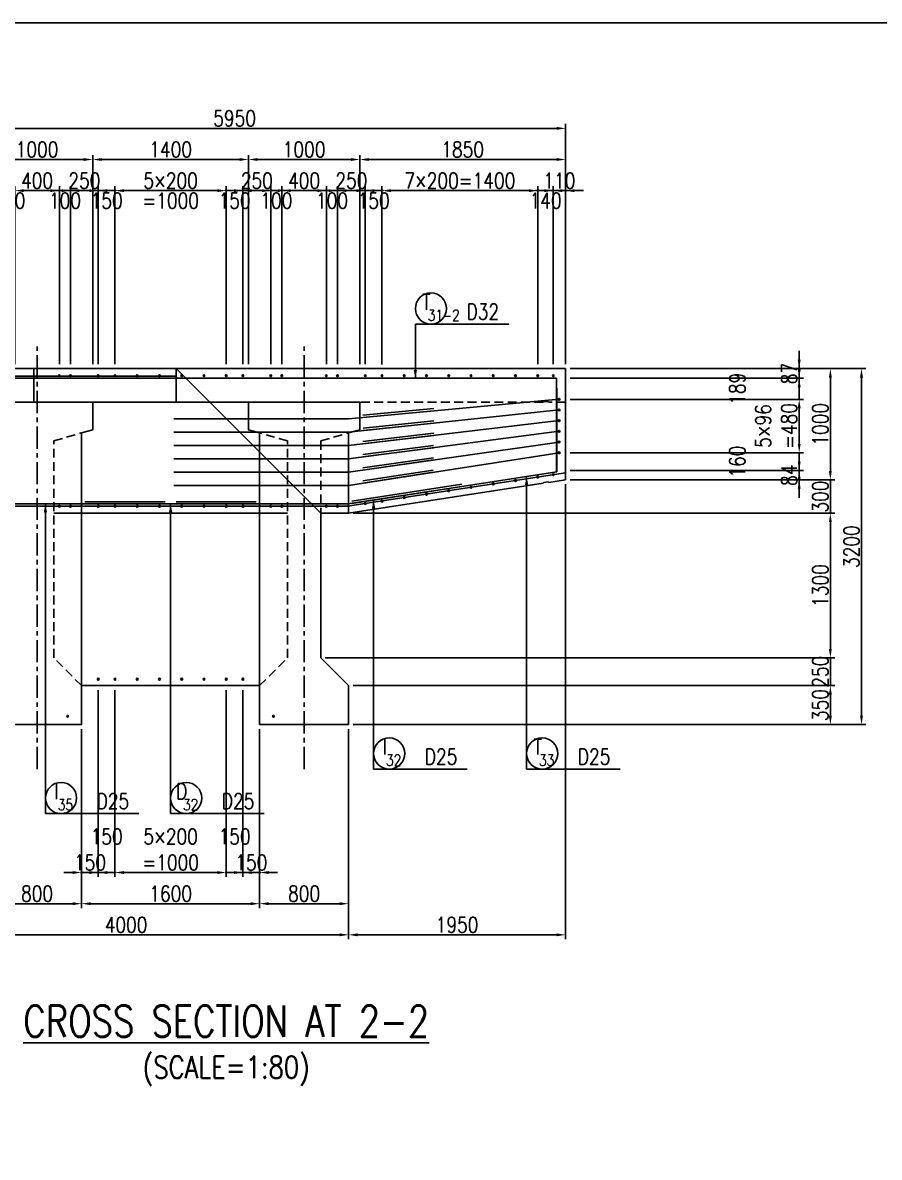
# Model space of a CAD drawing. Header units: millimetres. Extents: x -41433 to 131500, y -94900 to 39745.
# Drawn here: x 60970 to 68670, y -29700 to -19500 of the extents above; entities that cross this region are included whole.
import ezdxf
from ezdxf.enums import TextEntityAlignment as Align

# ---------------------------------------------------------------- set-up
doc = ezdxf.new("R2010")
doc.units = ezdxf.units.MM
doc.header["$LTSCALE"] = 160
doc.header["$MEASUREMENT"] = 0
doc.linetypes.add('CENTER', pattern=[2, 1.25, -0.25, 0.25, -0.25])
doc.linetypes.add('DASHED', pattern=[0.75, 0.5, -0.25])
doc.layers.get('0').update_dxf_attribs({"linetype": 'CONTINUOUS'})
doc.layers.get('DEFPOINTS').update_dxf_attribs({"color": 53, "linetype": 'CONTINUOUS'})
for name, color, linetype in [('CENTER', 6, 'CENTER'), ('DIM', 6, 'CONTINUOUS'), ('DIM-L', 6, 'CONTINUOUS'), ('GAIKEI-KEIKAKU', 4, 'CONTINUOUS'), ('TEKKIN-C', 3, 'CONTINUOUS'), ('TEKKIN-R', 3, 'CONTINUOUS'), ('TEKKIN-S', 3, 'CONTINUOUS'), ('TEXT', 4, 'CONTINUOUS'), ('TITLE', 3, 'CONTINUOUS')]:
    doc.layers.add(name, color=color, linetype=linetype)
doc.styles.add('DIM-TEXT', font='ROMANS', dxfattribs={"width": 0.8, "bigfont": 'EXTFONT'})
doc.styles.add('romans', font='romans.shx', dxfattribs={"bigfont": 'extfont.shx'})
doc.dimstyles.new('DIM40', dxfattribs={"dimscale": 40, "dimtxt": 3.5, "dimasz": 2, "dimexe": 1, "dimexo": 1, "dimgap": 0.5, "dimtad": 1, "dimdec": 0, "dimzin": 9, "dimdsep": 46, "dimtxsty": 'DIM-TEXT', "dimcen": 0, "dimclrt": 4, "dimaunit": 1, "dimadec": 4, "dimazin": 0, "dimtfac": 1, "dimtdec": 0, "dimtix": 1, "dimtmove": 2, "dimatfit": 0, "dimfxl": 1, "dimlwd": -1, "dimlwe": -1, "dimarcsym": 0})

# ---------------------------------------------------------------- blocks, each defined once
blk = doc.blocks.new('*D1497')
at = {"layer": 'DEFPOINTS', "color": 0, "transparency": 16777216}
for p in [(65850, -23610), (63900, -25810), (65850, -27700)]:
    blk.add_point(p, dxfattribs=at)
at = {"layer": 'DIM', "color": 0, "transparency": 16777216}
for p, q in [((65850, -23650), (65850, -27740)), ((63900, -25850), (63900, -27740)), ((63980, -27700), (65770, -27700))]:
    blk.add_line(p, q, dxfattribs=at)
for points in [[(63980, -27687), (63980, -27713), (63900, -27700)], [(65770, -27687), (65770, -27713), (65850, -27700)]]:
    blk.add_solid(points, dxfattribs=at)
at = {"layer": 'DIM', "color": 4, "transparency": 16777216, "insert": (64875, -27610), "char_height": 140, "attachment_point": 5, "style": 'DIM-TEXT'}
blk.add_mtext('1950', dxfattribs=at)
blk = doc.blocks.new('*D1503')
at = {"layer": 'DEFPOINTS', "color": 0, "transparency": 16777216}
for p in [(60700, -25810), (61500, -25810), (61500, -27420)]:
    blk.add_point(p, dxfattribs=at)
at = {"layer": 'DIM', "color": 0, "transparency": 16777216}
for p, q in [((60700, -25850), (60700, -27460)), ((61500, -25850), (61500, -27460)), ((60780, -27420), (61420, -27420))]:
    blk.add_line(p, q, dxfattribs=at)
for points in [[(60780, -27407), (60780, -27433), (60700, -27420)], [(61420, -27407), (61420, -27433), (61500, -27420)]]:
    blk.add_solid(points, dxfattribs=at)
at = {"layer": 'DIM', "color": 4, "transparency": 16777216, "insert": (61100, -27330), "char_height": 140, "attachment_point": 5, "style": 'DIM-TEXT'}
blk.add_mtext('800', dxfattribs=at)
blk = doc.blocks.new('*D1428')
at = {"layer": 'DEFPOINTS', "color": 0, "transparency": 16777216}
for p in [(61500, -25810), (63100, -25810), (63100, -27420)]:
    blk.add_point(p, dxfattribs=at)
at = {"layer": 'DIM', "color": 0, "transparency": 16777216}
for p, q in [((61500, -25850), (61500, -27460)), ((63100, -25850), (63100, -27460)), ((61580, -27420), (63020, -27420))]:
    blk.add_line(p, q, dxfattribs=at)
for points in [[(61580, -27407), (61580, -27433), (61500, -27420)], [(63020, -27407), (63020, -27433), (63100, -27420)]]:
    blk.add_solid(points, dxfattribs=at)
at = {"layer": 'DIM', "color": 4, "transparency": 16777216, "insert": (62300, -27330), "char_height": 140, "attachment_point": 5, "style": 'DIM-TEXT'}
blk.add_mtext('1600', dxfattribs=at)
blk = doc.blocks.new('*D1429')
at = {"layer": 'DEFPOINTS', "color": 0, "transparency": 16777216}
for p in [(63100, -25810), (63900, -25810), (63900, -27420)]:
    blk.add_point(p, dxfattribs=at)
at = {"layer": 'DIM', "color": 0, "transparency": 16777216}
for p, q in [((63100, -25850), (63100, -27460)), ((63900, -25850), (63900, -27460)), ((63180, -27420), (63820, -27420))]:
    blk.add_line(p, q, dxfattribs=at)
for points in [[(63180, -27407), (63180, -27433), (63100, -27420)], [(63820, -27407), (63820, -27433), (63900, -27420)]]:
    blk.add_solid(points, dxfattribs=at)
at = {"layer": 'DIM', "color": 4, "transparency": 16777216, "insert": (63500, -27330), "char_height": 140, "attachment_point": 5, "style": 'DIM-TEXT'}
blk.add_mtext('800', dxfattribs=at)
blk = doc.blocks.new('*D1452')
at = {"layer": 'DEFPOINTS', "color": 0, "transparency": 16777216}
for p in [(63900, -25810), (59900, -26210), (59900, -27700)]:
    blk.add_point(p, dxfattribs=at)
at = {"layer": 'DIM', "color": 0, "transparency": 16777216}
for p, q in [((63900, -25850), (63900, -27740)), ((59900, -26250), (59900, -27740)), ((63820, -27700), (59980, -27700))]:
    blk.add_line(p, q, dxfattribs=at)
for points in [[(59980, -27687), (59980, -27713), (59900, -27700)], [(63820, -27687), (63820, -27713), (63900, -27700)]]:
    blk.add_solid(points, dxfattribs=at)
at = {"layer": 'DIM', "color": 4, "transparency": 16777216, "insert": (61900, -27610), "char_height": 140, "attachment_point": 5, "style": 'DIM-TEXT'}
blk.add_mtext('4000', dxfattribs=at)
blk = doc.blocks.new('*D1457')
at = {"layer": 'DEFPOINTS', "color": 0, "transparency": 16777216}
for p in [(65850, -20450), (59900, -21810), (65850, -22610)]:
    blk.add_point(p, dxfattribs=at)
at = {"layer": 'DIM', "color": 0, "transparency": 16777216}
for p, q in [((59900, -21770), (59900, -20410)), ((59980, -20450), (65770, -20450)), ((65850, -22570), (65850, -20410))]:
    blk.add_line(p, q, dxfattribs=at)
for points in [[(59980, -20437), (59980, -20463), (59900, -20450)], [(65770, -20437), (65770, -20463), (65850, -20450)]]:
    blk.add_solid(points, dxfattribs=at)
at = {"layer": 'DIM', "color": 4, "transparency": 16777216, "insert": (62875, -20360), "char_height": 140, "attachment_point": 5, "style": 'DIM-TEXT'}
blk.add_mtext('5950', dxfattribs=at)
blk = doc.blocks.new('*D1464')
at = {"layer": 'DEFPOINTS', "color": 0, "transparency": 16777216}
for p in [(61600, -20730), (60600, -22610), (61600, -22610)]:
    blk.add_point(p, dxfattribs=at)
at = {"layer": 'DIM', "color": 0, "transparency": 16777216}
for p, q in [((60600, -22570), (60600, -20690)), ((61600, -22570), (61600, -20690)), ((60680, -20730), (61520, -20730))]:
    blk.add_line(p, q, dxfattribs=at)
for points in [[(60680, -20717), (60680, -20743), (60600, -20730)], [(61520, -20717), (61520, -20743), (61600, -20730)]]:
    blk.add_solid(points, dxfattribs=at)
at = {"layer": 'DIM', "color": 4, "transparency": 16777216, "insert": (61100, -20640), "char_height": 140, "attachment_point": 5, "style": 'DIM-TEXT'}
blk.add_mtext('1000', dxfattribs=at)
blk = doc.blocks.new('*D1465')
at = {"layer": 'DEFPOINTS', "color": 0, "transparency": 16777216}
for p in [(63000, -20730), (61600, -22610), (63000, -22610)]:
    blk.add_point(p, dxfattribs=at)
at = {"layer": 'DIM', "color": 0, "transparency": 16777216}
for p, q in [((61600, -22570), (61600, -20690)), ((63000, -22570), (63000, -20690)), ((61680, -20730), (62920, -20730))]:
    blk.add_line(p, q, dxfattribs=at)
for points in [[(61680, -20717), (61680, -20743), (61600, -20730)], [(62920, -20717), (62920, -20743), (63000, -20730)]]:
    blk.add_solid(points, dxfattribs=at)
at = {"layer": 'DIM', "color": 4, "transparency": 16777216, "insert": (62300, -20640), "char_height": 140, "attachment_point": 5, "style": 'DIM-TEXT'}
blk.add_mtext('1400', dxfattribs=at)
blk = doc.blocks.new('*D1466')
at = {"layer": 'DEFPOINTS', "color": 0, "transparency": 16777216}
for p in [(64000, -20730), (63000, -22610), (64000, -22610)]:
    blk.add_point(p, dxfattribs=at)
at = {"layer": 'DIM', "color": 0, "transparency": 16777216}
for p, q in [((63000, -22570), (63000, -20690)), ((64000, -22570), (64000, -20690)), ((63080, -20730), (63920, -20730))]:
    blk.add_line(p, q, dxfattribs=at)
for points in [[(63080, -20717), (63080, -20743), (63000, -20730)], [(63920, -20717), (63920, -20743), (64000, -20730)]]:
    blk.add_solid(points, dxfattribs=at)
at = {"layer": 'DIM', "color": 4, "transparency": 16777216, "insert": (63500, -20640), "char_height": 140, "attachment_point": 5, "style": 'DIM-TEXT'}
blk.add_mtext('1000', dxfattribs=at)
blk = doc.blocks.new('*D1467')
at = {"layer": 'DEFPOINTS', "color": 0, "transparency": 16777216}
for p in [(65850, -20730), (64000, -22610), (65850, -22610)]:
    blk.add_point(p, dxfattribs=at)
at = {"layer": 'DIM', "color": 0, "transparency": 16777216}
for p, q in [((64000, -22570), (64000, -20690)), ((65850, -22570), (65850, -20690)), ((64080, -20730), (65770, -20730))]:
    blk.add_line(p, q, dxfattribs=at)
for points in [[(64080, -20717), (64080, -20743), (64000, -20730)], [(65770, -20717), (65770, -20743), (65850, -20730)]]:
    blk.add_solid(points, dxfattribs=at)
at = {"layer": 'DIM', "color": 4, "transparency": 16777216, "insert": (64925, -20640), "char_height": 140, "attachment_point": 5, "style": 'DIM-TEXT'}
blk.add_mtext('1850', dxfattribs=at)
blk = doc.blocks.new('*D1475')
at = {"layer": 'DEFPOINTS', "color": 0, "transparency": 16777216}
for p in [(65740, -21010), (65740, -22610), (65850, -22610)]:
    blk.add_point(p, dxfattribs=at)
at = {"layer": 'DIM', "color": 0, "transparency": 16777216}
for p, q in [((65660, -21010), (65580, -21010)), ((65740, -22570), (65740, -20970)), ((65850, -21010), (65740, -21010)), ((65850, -22570), (65850, -20970)), ((65930, -21010), (66010, -21010))]:
    blk.add_line(p, q, dxfattribs=at)
for points in [[(65660, -20997), (65660, -21023), (65740, -21010)], [(65930, -20997), (65930, -21023), (65850, -21010)]]:
    blk.add_solid(points, dxfattribs=at)
at = {"layer": 'DIM', "color": 4, "transparency": 16777216, "insert": (65795, -20920), "char_height": 140, "attachment_point": 5, "style": 'DIM-TEXT'}
blk.add_mtext('110', dxfattribs=at)
blk = doc.blocks.new('*D1476')
at = {"layer": 'DEFPOINTS', "color": 0, "transparency": 16777216}
for p in [(64200, -21010), (64200, -22610), (65600, -22610)]:
    blk.add_point(p, dxfattribs=at)
at = {"layer": 'DIM', "color": 0, "transparency": 16777216}
for p, q in [((64200, -22570), (64200, -20970)), ((65520, -21010), (64280, -21010)), ((65600, -22570), (65600, -20970))]:
    blk.add_line(p, q, dxfattribs=at)
for points in [[(64280, -20997), (64280, -21023), (64200, -21010)], [(65520, -20997), (65520, -21023), (65600, -21010)]]:
    blk.add_solid(points, dxfattribs=at)
at = {"layer": 'DIM', "color": 4, "transparency": 16777216, "insert": (64900, -20920), "char_height": 140, "attachment_point": 5, "style": 'DIM-TEXT'}
blk.add_mtext('7×200=1400', dxfattribs=at)
blk = doc.blocks.new('*D1375')
at = {"layer": 'DEFPOINTS', "color": 0, "transparency": 16777216}
for p in [(65850, -22610), (63900, -25810), (68510, -25810)]:
    blk.add_point(p, dxfattribs=at)
at = {"layer": 'DIM', "color": 0, "transparency": 16777216}
for p, q in [((65890, -22610), (68550, -22610)), ((68510, -22690), (68510, -25730)), ((63940, -25810), (68550, -25810))]:
    blk.add_line(p, q, dxfattribs=at)
for points in [[(68497, -22690), (68523, -22690), (68510, -22610)], [(68497, -25730), (68523, -25730), (68510, -25810)]]:
    blk.add_solid(points, dxfattribs=at)
at = {"layer": 'DIM', "color": 4, "transparency": 16777216, "insert": (68420, -24210), "char_height": 140, "attachment_point": 5, "rotation": 90, "style": 'DIM-TEXT'}
blk.add_mtext('3200', dxfattribs=at)
blk = doc.blocks.new('*D1376')
at = {"layer": 'DEFPOINTS', "color": 0, "transparency": 16777216}
for p in [(65850, -22697), (65850, -22886), (67950, -22886)]:
    blk.add_point(p, dxfattribs=at)
at = {"layer": 'DIM', "color": 0, "transparency": 16777216}
for p, q in [((67950, -22617), (67950, -22537)), ((65890, -22697), (67990, -22697)), ((67950, -22697), (67950, -22886)), ((65890, -22886), (67990, -22886)), ((67950, -22966), (67950, -23046))]:
    blk.add_line(p, q, dxfattribs=at)
for points in [[(67937, -22617), (67963, -22617), (67950, -22697)], [(67937, -22966), (67963, -22966), (67950, -22886)]]:
    blk.add_solid(points, dxfattribs=at)
at = {"layer": 'DIM', "color": 4, "transparency": 16777216, "insert": (67627, -22791), "char_height": 140, "attachment_point": 5, "rotation": 90, "style": 'DIM-TEXT'}
blk.add_mtext('189\\P\\P ', dxfattribs=at)
blk = doc.blocks.new('*D1377')
at = {"layer": 'DEFPOINTS', "color": 0, "transparency": 16777216}
for p in [(63900, -23910), (63650, -25210), (68230, -25210)]:
    blk.add_point(p, dxfattribs=at)
at = {"layer": 'DIM', "color": 0, "transparency": 16777216}
for p, q in [((63940, -23910), (68270, -23910)), ((68230, -23990), (68230, -25130)), ((63690, -25210), (68270, -25210))]:
    blk.add_line(p, q, dxfattribs=at)
for points in [[(68217, -23990), (68243, -23990), (68230, -23910)], [(68217, -25130), (68243, -25130), (68230, -25210)]]:
    blk.add_solid(points, dxfattribs=at)
at = {"layer": 'DIM', "color": 4, "transparency": 16777216, "insert": (68140, -24560), "char_height": 140, "attachment_point": 5, "rotation": 90, "style": 'DIM-TEXT'}
blk.add_mtext('1300', dxfattribs=at)
blk = doc.blocks.new('*D1378')
at = {"layer": 'DEFPOINTS', "color": 0, "transparency": 16777216}
for p in [(63650, -25210), (63900, -25460), (68230, -25460)]:
    blk.add_point(p, dxfattribs=at)
at = {"layer": 'DIM', "color": 0, "transparency": 16777216}
for p, q in [((68230, -25130), (68230, -25050)), ((63690, -25210), (68270, -25210)), ((68230, -25210), (68230, -25460)), ((63940, -25460), (68270, -25460)), ((68230, -25540), (68230, -25620))]:
    blk.add_line(p, q, dxfattribs=at)
for points in [[(68217, -25130), (68243, -25130), (68230, -25210)], [(68217, -25540), (68243, -25540), (68230, -25460)]]:
    blk.add_solid(points, dxfattribs=at)
at = {"layer": 'DIM', "color": 4, "transparency": 16777216, "insert": (68140, -25335), "char_height": 140, "attachment_point": 5, "rotation": 90, "style": 'DIM-TEXT'}
blk.add_mtext('250', dxfattribs=at)
blk = doc.blocks.new('*D1379')
at = {"layer": 'DEFPOINTS', "color": 0, "transparency": 16777216}
for p in [(63900, -25460), (63900, -25810), (68230, -25810)]:
    blk.add_point(p, dxfattribs=at)
at = {"layer": 'DIM', "color": 0, "transparency": 16777216}
for p, q in [((63940, -25460), (68270, -25460)), ((68230, -25540), (68230, -25730)), ((63940, -25810), (68270, -25810))]:
    blk.add_line(p, q, dxfattribs=at)
for points in [[(68217, -25540), (68243, -25540), (68230, -25460)], [(68217, -25730), (68243, -25730), (68230, -25810)]]:
    blk.add_solid(points, dxfattribs=at)
at = {"layer": 'DIM', "color": 4, "transparency": 16777216, "insert": (68140, -25635), "char_height": 140, "attachment_point": 5, "rotation": 90, "style": 'DIM-TEXT'}
blk.add_mtext('350', dxfattribs=at)
blk = doc.blocks.new('*D1380')
at = {"layer": 'DEFPOINTS', "color": 0, "transparency": 16777216}
for p in [(65850, -22610), (65850, -23610), (68230, -23610)]:
    blk.add_point(p, dxfattribs=at)
at = {"layer": 'DIM', "color": 0, "transparency": 16777216}
for p, q in [((65890, -22610), (68270, -22610)), ((68230, -22690), (68230, -23530)), ((65890, -23610), (68270, -23610))]:
    blk.add_line(p, q, dxfattribs=at)
for points in [[(68217, -22690), (68243, -22690), (68230, -22610)], [(68217, -23530), (68243, -23530), (68230, -23610)]]:
    blk.add_solid(points, dxfattribs=at)
at = {"layer": 'DIM', "color": 4, "transparency": 16777216, "insert": (68140, -23110), "char_height": 140, "attachment_point": 5, "rotation": 90, "style": 'DIM-TEXT'}
blk.add_mtext('1000', dxfattribs=at)
blk = doc.blocks.new('*D1381')
at = {"layer": 'DEFPOINTS', "color": 0, "transparency": 16777216}
for p in [(65850, -22610), (65850, -22697), (67950, -22697)]:
    blk.add_point(p, dxfattribs=at)
at = {"layer": 'DIM', "color": 0, "transparency": 16777216}
for p, q in [((67950, -22530), (67950, -22450)), ((65890, -22610), (67990, -22610)), ((67950, -22610), (67950, -22697)), ((65890, -22697), (67990, -22697)), ((67950, -22777), (67950, -22857))]:
    blk.add_line(p, q, dxfattribs=at)
for points in [[(67937, -22530), (67963, -22530), (67950, -22610)], [(67937, -22777), (67963, -22777), (67950, -22697)]]:
    blk.add_solid(points, dxfattribs=at)
at = {"layer": 'DIM', "color": 4, "transparency": 16777216, "insert": (67860, -22654), "char_height": 140, "attachment_point": 5, "rotation": 90, "style": 'DIM-TEXT'}
blk.add_mtext('87', dxfattribs=at)
blk = doc.blocks.new('*D1382')
at = {"layer": 'DEFPOINTS', "color": 0, "transparency": 16777216}
for p in [(65850, -23610), (63900, -23910), (68230, -23910)]:
    blk.add_point(p, dxfattribs=at)
at = {"layer": 'DIM', "color": 0, "transparency": 16777216}
for p, q in [((68230, -23530), (68230, -23450)), ((65890, -23610), (68270, -23610)), ((68230, -23610), (68230, -23910)), ((63940, -23910), (68270, -23910)), ((68230, -23990), (68230, -24070))]:
    blk.add_line(p, q, dxfattribs=at)
for points in [[(68217, -23530), (68243, -23530), (68230, -23610)], [(68217, -23990), (68243, -23990), (68230, -23910)]]:
    blk.add_solid(points, dxfattribs=at)
at = {"layer": 'DIM', "color": 4, "transparency": 16777216, "insert": (68140, -23760), "char_height": 140, "attachment_point": 5, "rotation": 90, "style": 'DIM-TEXT'}
blk.add_mtext('300', dxfattribs=at)
blk = doc.blocks.new('*D1383')
at = {"layer": 'DEFPOINTS', "color": 0, "transparency": 16777216}
for p in [(65850, -23366), (65850, -23526), (67950, -23526)]:
    blk.add_point(p, dxfattribs=at)
at = {"layer": 'DIM', "color": 0, "transparency": 16777216}
for p, q in [((67950, -23286), (67950, -23206)), ((65890, -23366), (67990, -23366)), ((67950, -23366), (67950, -23526)), ((65890, -23526), (67990, -23526)), ((67950, -23606), (67950, -23686))]:
    blk.add_line(p, q, dxfattribs=at)
for points in [[(67937, -23286), (67963, -23286), (67950, -23366)], [(67937, -23606), (67963, -23606), (67950, -23526)]]:
    blk.add_solid(points, dxfattribs=at)
at = {"layer": 'DIM', "color": 4, "transparency": 16777216, "insert": (67627, -23446), "char_height": 140, "attachment_point": 5, "rotation": 90, "style": 'DIM-TEXT'}
blk.add_mtext('160\\P\\P ', dxfattribs=at)
blk = doc.blocks.new('*D1384')
at = {"layer": 'DEFPOINTS', "color": 0, "transparency": 16777216}
for p in [(65850, -23526), (65850, -23610), (67950, -23610)]:
    blk.add_point(p, dxfattribs=at)
at = {"layer": 'DIM', "color": 0, "transparency": 16777216}
for p, q in [((67950, -23446), (67950, -23366)), ((65890, -23526), (67990, -23526)), ((67950, -23526), (67950, -23610)), ((65890, -23610), (67990, -23610)), ((67950, -23690), (67950, -23770))]:
    blk.add_line(p, q, dxfattribs=at)
for points in [[(67937, -23446), (67963, -23446), (67950, -23526)], [(67937, -23690), (67963, -23690), (67950, -23610)]]:
    blk.add_solid(points, dxfattribs=at)
at = {"layer": 'DIM', "color": 4, "transparency": 16777216, "insert": (67860, -23568), "char_height": 140, "attachment_point": 5, "rotation": 90, "style": 'DIM-TEXT'}
blk.add_mtext('84', dxfattribs=at)
blk = doc.blocks.new('ARROW_4')
at = {"color": 0}
blk.add_solid([(0, 0), (-1, 0.2), (-1, -0.2)], dxfattribs=at)
blk = doc.blocks.new('*D1404')
at = {"layer": 'DEFPOINTS', "color": 0, "transparency": 16777216}
for p in [(63300, -21010), (63300, -22610), (63700, -22610)]:
    blk.add_point(p, dxfattribs=at)
at = {"layer": 'DIM', "color": 0, "transparency": 16777216}
for p, q in [((63300, -22570), (63300, -20970)), ((63620, -21010), (63380, -21010)), ((63700, -22570), (63700, -20970))]:
    blk.add_line(p, q, dxfattribs=at)
for points in [[(63380, -20997), (63380, -21023), (63300, -21010)], [(63620, -20997), (63620, -21023), (63700, -21010)]]:
    blk.add_solid(points, dxfattribs=at)
at = {"layer": 'DIM', "color": 4, "transparency": 16777216, "insert": (63500, -20920), "char_height": 140, "attachment_point": 5, "style": 'DIM-TEXT'}
blk.add_mtext('400', dxfattribs=at)
blk = doc.blocks.new('*D1405')
at = {"layer": 'DEFPOINTS', "color": 0, "transparency": 16777216}
for p in [(63200, -21010), (63200, -22610), (63300, -22610)]:
    blk.add_point(p, dxfattribs=at)
at = {"layer": 'DIM', "color": 0, "transparency": 16777216}
for p, q in [((63120, -21010), (63040, -21010)), ((63200, -22570), (63200, -20970)), ((63300, -21010), (63200, -21010)), ((63300, -22570), (63300, -20970)), ((63380, -21010), (63460, -21010))]:
    blk.add_line(p, q, dxfattribs=at)
for points in [[(63120, -20997), (63120, -21023), (63200, -21010)], [(63380, -20997), (63380, -21023), (63300, -21010)]]:
    blk.add_solid(points, dxfattribs=at)
at = {"layer": 'DIM', "color": 4, "transparency": 16777216, "insert": (63250, -21100), "char_height": 140, "attachment_point": 5, "style": 'DIM-TEXT'}
blk.add_mtext('100', dxfattribs=at)
blk = doc.blocks.new('*D1406')
at = {"layer": 'DEFPOINTS', "color": 0, "transparency": 16777216}
for p in [(60900, -21010), (60900, -22610), (61300, -22610)]:
    blk.add_point(p, dxfattribs=at)
at = {"layer": 'DIM', "color": 0, "transparency": 16777216}
for p, q in [((60900, -22570), (60900, -20970)), ((61220, -21010), (60980, -21010)), ((61300, -22570), (61300, -20970))]:
    blk.add_line(p, q, dxfattribs=at)
for points in [[(60980, -20997), (60980, -21023), (60900, -21010)], [(61220, -20997), (61220, -21023), (61300, -21010)]]:
    blk.add_solid(points, dxfattribs=at)
at = {"layer": 'DIM', "color": 4, "transparency": 16777216, "insert": (61100, -20920), "char_height": 140, "attachment_point": 5, "style": 'DIM-TEXT'}
blk.add_mtext('400', dxfattribs=at)
blk = doc.blocks.new('*D1407')
at = {"layer": 'DEFPOINTS', "color": 0, "transparency": 16777216}
for p in [(60800, -21010), (60800, -22610), (60900, -22610)]:
    blk.add_point(p, dxfattribs=at)
at = {"layer": 'DIM', "color": 0, "transparency": 16777216}
for p, q in [((60720, -21010), (60640, -21010)), ((60800, -22570), (60800, -20970)), ((60900, -21010), (60800, -21010)), ((60900, -22570), (60900, -20970)), ((60980, -21010), (61060, -21010))]:
    blk.add_line(p, q, dxfattribs=at)
for points in [[(60720, -20997), (60720, -21023), (60800, -21010)], [(60980, -20997), (60980, -21023), (60900, -21010)]]:
    blk.add_solid(points, dxfattribs=at)
at = {"layer": 'DIM', "color": 4, "transparency": 16777216, "insert": (60850, -21100), "char_height": 140, "attachment_point": 5, "style": 'DIM-TEXT'}
blk.add_mtext('100', dxfattribs=at)
blk = doc.blocks.new('*D1408')
at = {"layer": 'DEFPOINTS', "color": 0, "transparency": 16777216}
for p in [(63700, -21010), (63700, -22610), (63800, -22610)]:
    blk.add_point(p, dxfattribs=at)
at = {"layer": 'DIM', "color": 0, "transparency": 16777216}
for p, q in [((63620, -21010), (63540, -21010)), ((63700, -22570), (63700, -20970)), ((63800, -21010), (63700, -21010)), ((63800, -22570), (63800, -20970)), ((63880, -21010), (63960, -21010))]:
    blk.add_line(p, q, dxfattribs=at)
for points in [[(63620, -20997), (63620, -21023), (63700, -21010)], [(63880, -20997), (63880, -21023), (63800, -21010)]]:
    blk.add_solid(points, dxfattribs=at)
at = {"layer": 'DIM', "color": 4, "transparency": 16777216, "insert": (63750, -21100), "char_height": 140, "attachment_point": 5, "style": 'DIM-TEXT'}
blk.add_mtext('100', dxfattribs=at)
blk = doc.blocks.new('*D1409')
at = {"layer": 'DEFPOINTS', "color": 0, "transparency": 16777216}
for p in [(64050, -21010), (64050, -22610), (64200, -22613)]:
    blk.add_point(p, dxfattribs=at)
at = {"layer": 'DIM', "color": 0, "transparency": 16777216}
for p, q in [((63970, -21010), (63890, -21010)), ((64050, -22570), (64050, -20970)), ((64200, -21010), (64050, -21010)), ((64200, -22573), (64200, -20970)), ((64280, -21010), (64360, -21010))]:
    blk.add_line(p, q, dxfattribs=at)
for points in [[(63970, -20997), (63970, -21023), (64050, -21010)], [(64280, -20997), (64280, -21023), (64200, -21010)]]:
    blk.add_solid(points, dxfattribs=at)
at = {"layer": 'DIM', "color": 4, "transparency": 16777216, "insert": (64125, -21100), "char_height": 140, "attachment_point": 5, "style": 'DIM-TEXT'}
blk.add_mtext('150', dxfattribs=at)
blk = doc.blocks.new('*D1410')
at = {"layer": 'DEFPOINTS', "color": 0, "transparency": 16777216}
for p in [(61400, -21010), (61300, -22610), (61400, -22610)]:
    blk.add_point(p, dxfattribs=at)
at = {"layer": 'DIM', "color": 0, "transparency": 16777216}
for p, q in [((61220, -21010), (61140, -21010)), ((61300, -22570), (61300, -20970)), ((61300, -21010), (61400, -21010)), ((61400, -22570), (61400, -20970)), ((61480, -21010), (61560, -21010))]:
    blk.add_line(p, q, dxfattribs=at)
for points in [[(61220, -20997), (61220, -21023), (61300, -21010)], [(61480, -20997), (61480, -21023), (61400, -21010)]]:
    blk.add_solid(points, dxfattribs=at)
at = {"layer": 'DIM', "color": 4, "transparency": 16777216, "insert": (61350, -21100), "char_height": 140, "attachment_point": 5, "style": 'DIM-TEXT'}
blk.add_mtext('100', dxfattribs=at)
blk = doc.blocks.new('*D1411')
at = {"layer": 'DEFPOINTS', "color": 0, "transparency": 16777216}
for p in [(61650, -25460), (61500, -25810), (61650, -27140)]:
    blk.add_point(p, dxfattribs=at)
at = {"layer": 'DIM', "color": 0, "transparency": 16777216}
for p, q in [((61650, -25500), (61650, -27180)), ((61500, -25850), (61500, -27180)), ((61420, -27140), (61340, -27140)), ((61500, -27140), (61650, -27140)), ((61730, -27140), (61810, -27140))]:
    blk.add_line(p, q, dxfattribs=at)
for points in [[(61420, -27127), (61420, -27153), (61500, -27140)], [(61730, -27127), (61730, -27153), (61650, -27140)]]:
    blk.add_solid(points, dxfattribs=at)
at = {"layer": 'DIM', "color": 4, "transparency": 16777216, "insert": (61575, -27050), "char_height": 140, "attachment_point": 5, "style": 'DIM-TEXT'}
blk.add_mtext('150', dxfattribs=at)
blk = doc.blocks.new('*D1412')
at = {"layer": 'DEFPOINTS', "color": 0, "transparency": 16777216}
for p in [(61650, -25460), (61800, -25460), (61800, -27140)]:
    blk.add_point(p, dxfattribs=at)
at = {"layer": 'DIM', "color": 0, "transparency": 16777216}
for p, q in [((61650, -25500), (61650, -27180)), ((61800, -25500), (61800, -27180)), ((61570, -27140), (61490, -27140)), ((61650, -27140), (61800, -27140)), ((61880, -27140), (61960, -27140))]:
    blk.add_line(p, q, dxfattribs=at)
for points in [[(61570, -27127), (61570, -27153), (61650, -27140)], [(61880, -27127), (61880, -27153), (61800, -27140)]]:
    blk.add_solid(points, dxfattribs=at)
at = {"layer": 'DIM', "color": 4, "transparency": 16777216, "insert": (61725, -26933), "char_height": 140, "attachment_point": 5, "style": 'DIM-TEXT'}
blk.add_mtext('150\\P ', dxfattribs=at)
blk = doc.blocks.new('*D1413')
at = {"layer": 'DEFPOINTS', "color": 0, "transparency": 16777216}
for p in [(62950, -25460), (63100, -25810), (62950, -27140)]:
    blk.add_point(p, dxfattribs=at)
at = {"layer": 'DIM', "color": 0, "transparency": 16777216}
for p, q in [((62950, -25500), (62950, -27180)), ((63100, -25850), (63100, -27180)), ((62870, -27140), (62790, -27140)), ((63100, -27140), (62950, -27140)), ((63180, -27140), (63260, -27140))]:
    blk.add_line(p, q, dxfattribs=at)
for points in [[(62870, -27127), (62870, -27153), (62950, -27140)], [(63180, -27127), (63180, -27153), (63100, -27140)]]:
    blk.add_solid(points, dxfattribs=at)
at = {"layer": 'DIM', "color": 4, "transparency": 16777216, "insert": (63025, -27050), "char_height": 140, "attachment_point": 5, "style": 'DIM-TEXT'}
blk.add_mtext('150', dxfattribs=at)
blk = doc.blocks.new('*D1414')
at = {"layer": 'DEFPOINTS', "color": 0, "transparency": 16777216}
for p in [(62800, -25460), (62950, -25460), (62800, -27140)]:
    blk.add_point(p, dxfattribs=at)
at = {"layer": 'DIM', "color": 0, "transparency": 16777216}
for p, q in [((62800, -25500), (62800, -27180)), ((62950, -25500), (62950, -27180)), ((62720, -27140), (62640, -27140)), ((62950, -27140), (62800, -27140)), ((63030, -27140), (63110, -27140))]:
    blk.add_line(p, q, dxfattribs=at)
for points in [[(62720, -27127), (62720, -27153), (62800, -27140)], [(63030, -27127), (63030, -27153), (62950, -27140)]]:
    blk.add_solid(points, dxfattribs=at)
at = {"layer": 'DIM', "color": 4, "transparency": 16777216, "insert": (62875, -26933), "char_height": 140, "attachment_point": 5, "style": 'DIM-TEXT'}
blk.add_mtext('150\\P ', dxfattribs=at)
blk = doc.blocks.new('*D1415')
at = {"layer": 'DEFPOINTS', "color": 0, "transparency": 16777216}
for p in [(61800, -25460), (62800, -25460), (62800, -27140)]:
    blk.add_point(p, dxfattribs=at)
at = {"layer": 'DIM', "color": 0, "transparency": 16777216}
for p, q in [((61800, -25500), (61800, -27180)), ((62800, -25500), (62800, -27180)), ((61880, -27140), (62720, -27140))]:
    blk.add_line(p, q, dxfattribs=at)
for points in [[(61880, -27127), (61880, -27153), (61800, -27140)], [(62720, -27127), (62720, -27153), (62800, -27140)]]:
    blk.add_solid(points, dxfattribs=at)
at = {"layer": 'DIM', "color": 4, "transparency": 16777216, "insert": (62300, -26933), "char_height": 140, "attachment_point": 5, "style": 'DIM-TEXT'}
blk.add_mtext('5×200\\P=1000', dxfattribs=at)
blk = doc.blocks.new('*D1417')
at = {"layer": 'DEFPOINTS', "color": 0, "transparency": 16777216}
for p in [(65740, -21010), (65600, -22610), (65740, -22610)]:
    blk.add_point(p, dxfattribs=at)
at = {"layer": 'DIM', "color": 0, "transparency": 16777216}
for p, q in [((65520, -21010), (65440, -21010)), ((65600, -22570), (65600, -20970)), ((65600, -21010), (65740, -21010)), ((65740, -22570), (65740, -20970)), ((65820, -21010), (65900, -21010))]:
    blk.add_line(p, q, dxfattribs=at)
for points in [[(65520, -20997), (65520, -21023), (65600, -21010)], [(65820, -20997), (65820, -21023), (65740, -21010)]]:
    blk.add_solid(points, dxfattribs=at)
at = {"layer": 'DIM', "color": 4, "transparency": 16777216, "insert": (65670, -21100), "char_height": 140, "attachment_point": 5, "style": 'DIM-TEXT'}
blk.add_mtext('140', dxfattribs=at)
blk = doc.blocks.new('*D1421')
at = {"layer": 'DEFPOINTS', "color": 0, "transparency": 16777216}
for p in [(62800, -21010), (61800, -22610), (62800, -22610)]:
    blk.add_point(p, dxfattribs=at)
at = {"layer": 'DIM', "color": 0, "transparency": 16777216}
for p, q in [((61800, -22570), (61800, -20970)), ((61880, -21010), (62720, -21010)), ((62800, -22570), (62800, -20970))]:
    blk.add_line(p, q, dxfattribs=at)
for points in [[(61880, -20997), (61880, -21023), (61800, -21010)], [(62720, -20997), (62720, -21023), (62800, -21010)]]:
    blk.add_solid(points, dxfattribs=at)
at = {"layer": 'DIM', "color": 4, "transparency": 16777216, "char_height": 140, "attachment_point": 5, "style": 'DIM-TEXT'}
for s, insert in [('5×200', (62300, -20920)), ('=1000', (62300, -21100))]:
    blk.add_mtext(s, dxfattribs=dict(at, insert=insert))
blk = doc.blocks.new('*D1422')
at = {"layer": 'DEFPOINTS', "color": 0, "transparency": 16777216}
for p in [(61800, -21010), (61650, -22610), (61800, -22610)]:
    blk.add_point(p, dxfattribs=at)
at = {"layer": 'DIM', "color": 0, "transparency": 16777216}
for p, q in [((61570, -21010), (61490, -21010)), ((61650, -22570), (61650, -20970)), ((61650, -21010), (61800, -21010)), ((61800, -22570), (61800, -20970)), ((61880, -21010), (61960, -21010))]:
    blk.add_line(p, q, dxfattribs=at)
for points in [[(61570, -20997), (61570, -21023), (61650, -21010)], [(61880, -20997), (61880, -21023), (61800, -21010)]]:
    blk.add_solid(points, dxfattribs=at)
at = {"layer": 'DIM', "color": 4, "transparency": 16777216, "insert": (61725, -21100), "char_height": 140, "attachment_point": 5, "style": 'DIM-TEXT'}
blk.add_mtext('150', dxfattribs=at)
blk = doc.blocks.new('*D1423')
at = {"layer": 'DEFPOINTS', "color": 0, "transparency": 16777216}
for p in [(62800, -21010), (62800, -22610), (62950, -22610)]:
    blk.add_point(p, dxfattribs=at)
at = {"layer": 'DIM', "color": 0, "transparency": 16777216}
for p, q in [((62720, -21010), (62640, -21010)), ((62800, -22570), (62800, -20970)), ((62950, -21010), (62800, -21010)), ((62950, -22570), (62950, -20970)), ((63030, -21010), (63110, -21010))]:
    blk.add_line(p, q, dxfattribs=at)
for points in [[(62720, -20997), (62720, -21023), (62800, -21010)], [(63030, -20997), (63030, -21023), (62950, -21010)]]:
    blk.add_solid(points, dxfattribs=at)
at = {"layer": 'DIM', "color": 4, "transparency": 16777216, "insert": (62875, -21100), "char_height": 140, "attachment_point": 5, "style": 'DIM-TEXT'}
blk.add_mtext('150', dxfattribs=at)
blk = doc.blocks.new('*D1509')
at = {"layer": 'DEFPOINTS', "color": 0, "transparency": 16777216}
for p in [(61650, -21010), (61400, -22610), (61650, -22610)]:
    blk.add_point(p, dxfattribs=at)
at = {"layer": 'DIM', "color": 0, "transparency": 16777216}
for p, q in [((61320, -21010), (61240, -21010)), ((61400, -22570), (61400, -20970)), ((61400, -21010), (61650, -21010)), ((61650, -22570), (61650, -20970)), ((61730, -21010), (61810, -21010))]:
    blk.add_line(p, q, dxfattribs=at)
for points in [[(61320, -20997), (61320, -21023), (61400, -21010)], [(61730, -20997), (61730, -21023), (61650, -21010)]]:
    blk.add_solid(points, dxfattribs=at)
at = {"layer": 'DIM', "color": 4, "transparency": 16777216, "insert": (61525, -20920), "char_height": 140, "attachment_point": 5, "style": 'DIM-TEXT'}
blk.add_mtext('250', dxfattribs=at)
blk = doc.blocks.new('*D1510')
at = {"layer": 'DEFPOINTS', "color": 0, "transparency": 16777216}
for p in [(63200, -21010), (62950, -22610), (63200, -22610)]:
    blk.add_point(p, dxfattribs=at)
at = {"layer": 'DIM', "color": 0, "transparency": 16777216}
for p, q in [((62870, -21010), (62790, -21010)), ((62950, -22570), (62950, -20970)), ((62950, -21010), (63200, -21010)), ((63200, -22570), (63200, -20970)), ((63280, -21010), (63360, -21010))]:
    blk.add_line(p, q, dxfattribs=at)
for points in [[(62870, -20997), (62870, -21023), (62950, -21010)], [(63280, -20997), (63280, -21023), (63200, -21010)]]:
    blk.add_solid(points, dxfattribs=at)
at = {"layer": 'DIM', "color": 4, "transparency": 16777216, "insert": (63075, -20920), "char_height": 140, "attachment_point": 5, "style": 'DIM-TEXT'}
blk.add_mtext('250', dxfattribs=at)
blk = doc.blocks.new('*D1511')
at = {"layer": 'DEFPOINTS', "color": 0, "transparency": 16777216}
for p in [(64050, -21010), (63800, -22610), (64050, -22610)]:
    blk.add_point(p, dxfattribs=at)
at = {"layer": 'DIM', "color": 0, "transparency": 16777216}
for p, q in [((63720, -21010), (63640, -21010)), ((63800, -22570), (63800, -20970)), ((63800, -21010), (64050, -21010)), ((64050, -22570), (64050, -20970)), ((64130, -21010), (64210, -21010))]:
    blk.add_line(p, q, dxfattribs=at)
for points in [[(63720, -20997), (63720, -21023), (63800, -21010)], [(64130, -20997), (64130, -21023), (64050, -21010)]]:
    blk.add_solid(points, dxfattribs=at)
at = {"layer": 'DIM', "color": 4, "transparency": 16777216, "insert": (63925, -20920), "char_height": 140, "attachment_point": 5, "style": 'DIM-TEXT'}
blk.add_mtext('250', dxfattribs=at)
blk = doc.blocks.new('*D1582')
at = {"layer": 'DEFPOINTS', "color": 0, "transparency": 16777216}
for p in [(65850, -22886), (65850, -23366), (67950, -23366)]:
    blk.add_point(p, dxfattribs=at)
at = {"layer": 'DIM', "color": 0, "transparency": 16777216}
for p, q in [((65890, -22886), (67990, -22886)), ((67950, -22966), (67950, -23286)), ((65890, -23366), (67990, -23366))]:
    blk.add_line(p, q, dxfattribs=at)
for points in [[(67937, -22966), (67963, -22966), (67950, -22886)], [(67937, -23286), (67963, -23286), (67950, -23366)]]:
    blk.add_solid(points, dxfattribs=at)
at = {"layer": 'DIM', "color": 4, "transparency": 16777216, "insert": (67743, -23126), "char_height": 140, "attachment_point": 5, "rotation": 90, "style": 'DIM-TEXT'}
blk.add_mtext('5×96\\P=480', dxfattribs=at)

msp = doc.modelspace()

# ---------------------------------------------------------------- linework, layer by layer
at = {"layer": 'CENTER'}
for p, q in [((61100, -26210), (61100, -22410)), ((63500, -26210), (63500, -22410))]:
    msp.add_line(p, q, dxfattribs=at)
at = {"layer": 'DEFPOINTS'}
for p, q in [((61070, -22610), (61070, -22910)), ((63650, -23910), (62350, -22610)), ((62350, -22610), (62350, -22910)), ((62350, -22677), (60650, -22677)), ((65792, -22885.52), (63900, -23060)), ((65792, -22981.52), (63900, -23180)), ((64664.91, -22969.37), (64027.61, -23028.15)), ((63900, -23060), (62330, -23060)), ((65792, -23077.52), (63900, -23300)), ((64665.8, -23079.66), (64029.29, -23146.44)), ((64665.8, -23099.66), (64029.29, -23166.44)), ((63900, -23180), (62330, -23180)), ((65792, -23173.52), (63900, -23420)), ((64664.73, -23190.07), (64029.11, -23264.82)), ((64664.73, -23210.07), (64029.11, -23284.82)), ((63900, -23300), (62330, -23300)), ((65792, -23269.52), (63900, -23540)), ((64663.55, -23300.53), (64028.91, -23383.21)), ((64663.55, -23320.53), (64028.91, -23403.21)), ((63900, -23420), (62330, -23420)), ((65792, -23365.52), (63900, -23660)), ((64662.25, -23411.03), (64028.69, -23501.6)), ((64662.25, -23431.03), (64028.69, -23521.6)), ((63900, -23540), (62330, -23540)), ((65850, -23546.26), (63890.42, -23847.73)), ((64660.84, -23521.58), (64028.45, -23620.01)), ((64660.84, -23541.58), (64028.45, -23640.01)), ((63900, -23660), (62330, -23660)), ((55900, -23847), (63900, -23847))]:
    msp.add_line(p, q, dxfattribs=at)
at = {"layer": 'DEFPOINTS', "flags": 128}
msp.add_lwpolyline([(81500, -19500), (50000, -19500), (50000, -39900), (81500, -39900)], close=True, dxfattribs=at)
at = {"layer": 'DIM-L'}
for p, q in [((64500, -22210), (64500, -22697)), ((65340, -22210), (64500, -22210)), ((65500, -26210), (65500, -23579.36)), ((61175, -23826.5), (61175, -26610)), ((62300, -23826.5), (62300, -26610)), ((64125, -26210), (64125, -23790.9)), ((64965, -26210), (64125, -26210)), ((66340, -26210), (65500, -26210)), ((62015, -26610), (61175, -26610)), ((63140, -26610), (62300, -26610))]:
    msp.add_line(p, q, dxfattribs=at)
for centre in [(64640, -22070), (64265, -26070), (65640, -26070), (61315, -26470), (62440, -26470)]:
    msp.add_circle(centre, 140, dxfattribs=at)
at = {"layer": 'GAIKEI-KEIKAKU'}
for p, q in [((55870, -22610), (63930, -22610)), ((65850, -22610), (63930, -22610)), ((65850, -22910), (65850, -22610)), ((55800, -22910), (63900, -22910)), ((65850, -22910), (65850, -23610)), ((63100, -25460), (63100, -23188.57)), ((63900, -23188.57), (63900, -23910)), ((65650, -23640.77), (63900, -23910)), ((65650, -23640.77), (65655, -23634.94)), ((65695, -23628.79), (65655, -23634.94)), ((65700, -23633.08), (65695, -23628.79)), ((65850, -23610), (65700, -23633.08)), ((61250, -23910), (63350, -23910)), ((63650, -25210), (63650, -23910)), ((63900, -23910), (63650, -23910)), ((63900, -25460), (63650, -25210)), ((63100, -25460), (61500, -25460)), ((63100, -25460), (63100, -25810)), ((63900, -25810), (63900, -25460)), ((63100, -25810), (63900, -25810))]:
    msp.add_line(p, q, dxfattribs=at)
at = {"layer": 'GAIKEI-KEIKAKU', "linetype": 'DASHED'}
for p, q in [((65650, -22910), (64000, -22910)), ((65655, -22905), (65650, -22910)), ((65695, -22905), (65655, -22905)), ((65700, -22910), (65695, -22905)), ((65850, -22910), (65700, -22910)), ((63650, -23260), (63900, -23188.57)), ((63650, -23260), (63650, -23910))]:
    msp.add_line(p, q, dxfattribs=at)
at = {"layer": 'GAIKEI-KEIKAKU', "flags": 128}
for points in [[(60700, -23188.57), (60600, -23160), (60600, -22910), (61600, -22910), (61600, -23160), (61500, -23188.57)], [(63100, -23188.57), (63000, -23160), (63000, -22910), (64000, -22910), (64000, -23160), (63900, -23188.57)], [(60700, -23188.57), (60700, -25810), (61500, -25810), (61500, -23188.57)]]:
    msp.add_lwpolyline(points, dxfattribs=at)
at = {"layer": 'GAIKEI-KEIKAKU', "linetype": 'DASHED'}
for points in [[(61500, -25460), (61250, -25210), (61250, -23260), (61500, -23188.57)], [(63100, -25460), (63350, -25210), (63350, -23260), (63100, -23188.57)]]:
    msp.add_lwpolyline(points, dxfattribs=at)
at = {"layer": 'TEKKIN-C'}
for p, q in [((65768, -22697), (59900, -22697)), ((65768, -22697), (65768, -23537.59)), ((65771.5, -23537.59), (65771.5, -22786.64)), ((65771.5, -23537.59), (63930, -23820.9)), ((63930, -23800.9), (64918.37, -23648.85)), ((63893.61, -23826.5), (64918.37, -23668.85)), ((62250, -23826.5), (59950, -23826.5)), ((61530, -23826.5), (63070, -23826.5)), ((63893.61, -23826.5), (62350, -23826.5))]:
    msp.add_line(p, q, dxfattribs=at)
for centre in [(65792, -22885.76), (65792, -22981.76), (65792, -23077.76), (65792, -23173.76), (65792, -23269.76), (65792, -23365.76)]:
    msp.add_circle(centre, 8, dxfattribs=at)
at = {"layer": 'TEKKIN-R'}
for p, q in [((61530, -23806.5), (62250, -23806.5)), ((63070, -23806.5), (62350, -23806.5))]:
    msp.add_line(p, q, dxfattribs=at)
at = {"layer": 'TEKKIN-S'}
for centre in [(61300, -22673), (61400, -22673), (61650, -22673), (61800, -22673), (62000, -22673), (62200, -22673), (62400, -22673), (62600, -22673), (62800, -22673), (62950, -22673), (63200, -22673), (63300, -22673), (63700, -22673), (63800, -22673), (64050, -22673), (64200, -22673), (64400, -22673), (64600, -22673), (64800, -22673), (65000, -22673), (65200, -22673), (65400, -22673), (65600, -22673), (65740, -22673), (65740, -23563.18), (65200, -23646.26), (65400, -23615.49), (65600, -23584.72), (64400, -23769.34), (64600, -23738.57), (64800, -23707.8), (65000, -23677.03), (61300, -23847), (61400, -23847), (61650, -23847), (61800, -23847), (62000, -23847), (62200, -23847), (62400, -23847), (62600, -23847), (62800, -23847), (62950, -23847), (63200, -23847), (63300, -23847), (63700, -23847), (63800, -23847), (64050, -23823.18), (64200, -23801.03), (61650, -25402), (61800, -25402), (62000, -25402), (62200, -25402), (62400, -25402), (62600, -25402), (62800, -25402), (62950, -25402), (61375, -25736), (63225, -25736)]:
    msp.add_circle(centre, 8, dxfattribs=at)

# ---------------------------------------------------------------- block references
at = {"layer": 'DIM-L', "xscale": 76, "yscale": 76, "zscale": 76}
for p, rotation in [((64500, -22697), 270), ((65500, -23579.36), 89.99999999999999), ((61175, -23826.5), 89.99999999999999), ((62300, -23826.5), 89.99999999999999), ((64125, -23790.9), 89.99999999999999)]:
    msp.add_blockref('ARROW_4', p, dxfattribs=dict(at, rotation=rotation))

# ---------------------------------------------------------------- texts
at = {"layer": 'TEXT', "style": 'romans', "width": 0.8}
for s, height, p in [('T', 140, (64600, -22010)), ('31', 100, (64680, -22130)), ('-2', 100, (64820, -22130)), ('I', 140, (64225, -26010)), ('T', 140, (65600, -26010)), ('32', 100, (64305, -26130)), ('33', 100, (65680, -26130)), ('I', 140, (61275, -26410)), ('D', 140, (62400, -26410)), ('35', 100, (61355, -26530)), ('32', 100, (62480, -26530))]:
    msp.add_text(s, height=height, rotation=0.000107, dxfattribs=at).set_placement(p, align=Align.MIDDLE)
for s, p in [('D32', (64960, -22210)), ('D25', (64585, -26210)), ('D25', (65960, -26210)), ('D25', (61635, -26610)), ('D25', (62760, -26610))]:
    msp.add_text(s, height=140, rotation=0.000107, dxfattribs=at).set_placement(p, align=Align.BOTTOM_LEFT)
at = {"layer": 'TITLE', "style": 'romans', "width": 0.8}
for s, height, p in [('%%UCROSS SECTION AT 2-2', 280, (62800, -28700)), ('(SCALE=1:80)', 200, (62800, -29050))]:
    msp.add_text(s, height=height, dxfattribs=at).set_placement(p, align=Align.BOTTOM_CENTER)

# ---------------------------------------------------------------- dimensions: what is measured, and where the dimension line sits
at = {"layer": 'DIM'}
for base, p1, p2, picture, middle in [((65850, -20450), (59900, -21810), (65850, -22610), '*D1457', (62875, -20360)), ((61600, -20730), (60600, -22610), (61600, -22610), '*D1464', (61100, -20640)), ((63000, -20730), (61600, -22610), (63000, -22610), '*D1465', (62300, -20640)), ((64000, -20730), (63000, -22610), (64000, -22610), '*D1466', (63500, -20640)), ((65850, -20730), (64000, -22610), (65850, -22610), '*D1467', (64925, -20640)), ((61650, -21010), (61400, -22610), (61650, -22610), '*D1509', (61525, -20920)), ((63200, -21010), (62950, -22610), (63200, -22610), '*D1510', (63075, -20920)), ((64050, -21010), (63800, -22610), (64050, -22610), '*D1511', (63925, -20920)), ((65850, -27700), (63900, -25810), (65850, -23610), '*D1497', (64875, -27610)), ((61650, -27140), (61500, -25810), (61650, -25460), '*D1411', (61575, -27050)), ((61500, -27420), (60700, -25810), (61500, -25810), '*D1503', (61100, -27330)), ((63100, -27420), (61500, -25810), (63100, -25810), '*D1428', (62300, -27330)), ((63900, -27420), (63100, -25810), (63900, -25810), '*D1429', (63500, -27330))]:
    dim = msp.add_linear_dim(base=base, p1=p1, p2=p2, dimstyle='DIM40', dxfattribs=at)
    dim.commit()
    dim.dimension.update_dxf_attribs({"geometry": picture, "text_midpoint": middle})
for base, p1, p2, angle, picture, middle in [((60900, -21010), (61300, -22610), (60900, -22610), 180, '*D1406', (61100, -20920)), ((63300, -21010), (63700, -22610), (63300, -22610), 180, '*D1404', (63500, -20920)), ((65740, -21010), (65850, -22610), (65740, -22610), 180, '*D1475', (65795, -20920)), ((67950, -22697), (65850, -22610), (65850, -22697), 90, '*D1381', (67860, -22653.5)), ((68510, -25810), (65850, -22610), (63900, -25810), 90, '*D1375', (68420, -24210)), ((68230, -23610), (65850, -22610), (65850, -23610), 90, '*D1380', (68140, -23110)), ((68230, -23910), (65850, -23610), (63900, -23910), 90, '*D1382', (68140, -23760)), ((67950, -23610), (65850, -23525.76), (65850, -23610), 90, '*D1384', (67860, -23567.88)), ((68230, -25210), (63900, -23910), (63650, -25210), 90, '*D1377', (68140, -24560)), ((68230, -25460), (63650, -25210), (63900, -25460), 90, '*D1378', (68140, -25335)), ((62950, -27140), (63100, -25810), (62950, -25460), 180, '*D1413', (63025, -27050)), ((68230, -25810), (63900, -25460), (63900, -25810), 90, '*D1379', (68140, -25635)), ((59900, -27700), (63900, -25810), (59900, -26210), 180, '*D1452', (61900, -27610))]:
    dim = msp.add_linear_dim(base=base, p1=p1, p2=p2, angle=angle, dimstyle='DIM40', dxfattribs=at)
    dim.commit()
    dim.dimension.update_dxf_attribs({"geometry": picture, "text_midpoint": middle})
for base, p1, p2, text, picture, middle in [((62800, -21010), (61800, -22610), (62800, -22610), '5×200\\X=<>', '*D1421', (62300, -21010)), ((61400, -21010), (61300, -22610), (61400, -22610), '\\X<>', '*D1410', (61350, -21010)), ((61800, -21010), (61650, -22610), (61800, -22610), '\\X<>', '*D1422', (61725, -21010)), ((61800, -27140), (61650, -25460), (61800, -25460), '<>\\P ', '*D1412', (61725, -26933.33)), ((62800, -27140), (61800, -25460), (62800, -25460), '5×200\\P=<>', '*D1415', (62300, -26933.33))]:
    dim = msp.add_linear_dim(base=base, p1=p1, p2=p2, text=text, dimstyle='DIM40', dxfattribs=at)
    dim.commit()
    dim.dimension.update_dxf_attribs({"geometry": picture, "text_midpoint": middle})
for base, p1, p2, angle, text, picture, middle in [((64200, -21010), (65600, -22610), (64200, -22610), 180, '7×200=<>', '*D1476', (64900, -20920)), ((60800, -21010), (60900, -22610), (60800, -22610), 180, '\\X<>', '*D1407', (60850, -21010)), ((62800, -21010), (62950, -22610), (62800, -22610), 180, '\\X<>', '*D1423', (62875, -21010)), ((63200, -21010), (63300, -22610), (63200, -22610), 180, '\\X<>', '*D1405', (63250, -21010)), ((63700, -21010), (63800, -22610), (63700, -22610), 180, '\\X<>', '*D1408', (63750, -21010)), ((64050, -21010), (64199.89, -22613.37), (64050, -22610), 180, '\\X<>', '*D1409', (64124.94, -21010)), ((65740, -21010), (65600, -22610), (65740, -22610), 180, '\\X<>', '*D1417', (65670, -21010)), ((67950, -22885.76), (65850, -22697), (65850, -22885.76), 90, '<>\\P\\P ', '*D1376', (67626.67, -22791.38)), ((67950, -23365.76), (65850, -22885.76), (65850, -23365.76), 90, '5×96\\P=<>', '*D1582', (67743.33, -23125.76)), ((67950, -23525.76), (65850, -23365.76), (65850, -23525.76), 90, '<>\\P\\P ', '*D1383', (67626.67, -23445.76)), ((62800, -27140), (62950, -25460), (62800, -25460), 180, '<>\\P ', '*D1414', (62875, -26933.33))]:
    dim = msp.add_linear_dim(base=base, p1=p1, p2=p2, angle=angle, text=text, dimstyle='DIM40', dxfattribs=at)
    dim.commit()
    dim.dimension.update_dxf_attribs({"geometry": picture, "text_midpoint": middle})

doc.saveas('drawing.dxf')
